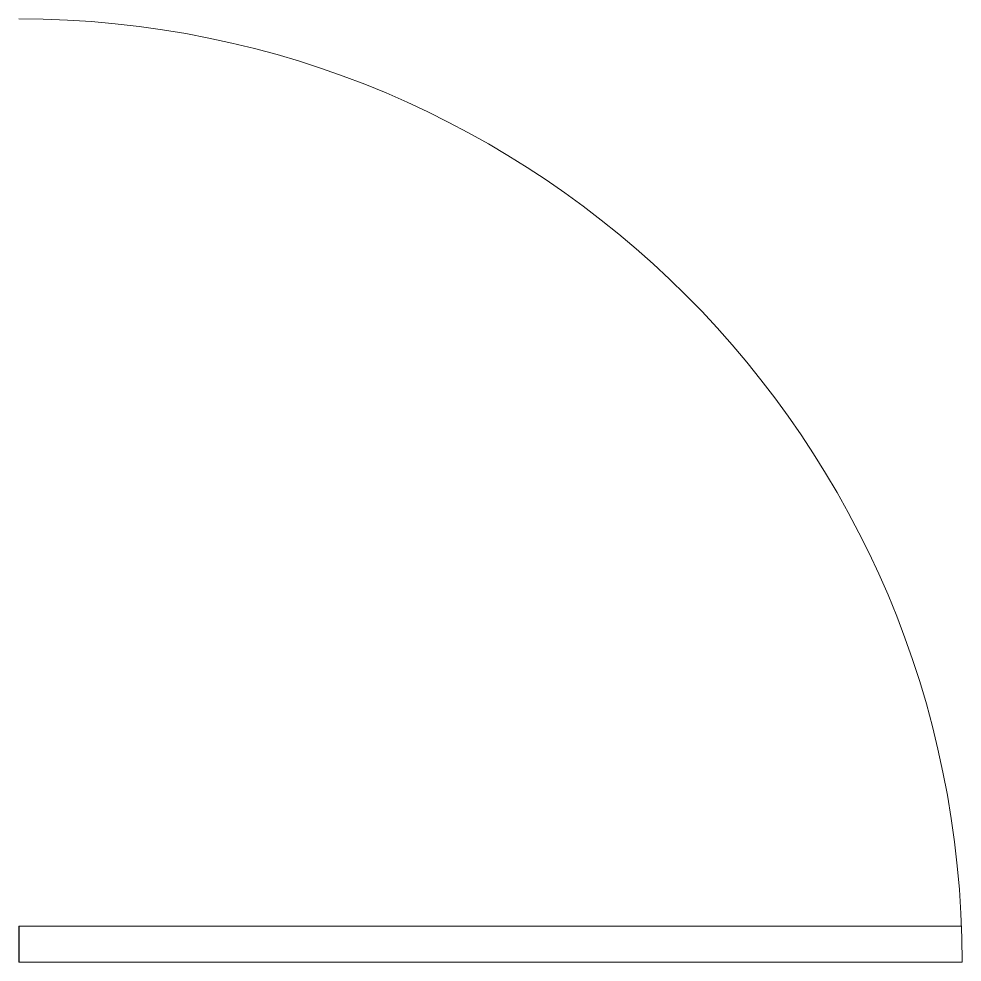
# Model space of a CAD drawing. Header units: inches. Extents: x 210.8 to 246.8, y -470.4 to -434.4.
import ezdxf

# ---------------------------------------------------------------- set-up
doc = ezdxf.new("R2010")
doc.units = ezdxf.units.IN
doc.header["$MEASUREMENT"] = 0
doc.layers.get('Defpoints').update_dxf_attribs({"color": 6, "lineweight": 9})

msp = doc.modelspace()

# ---------------------------------------------------------------- linework, layer by layer
at = {"layer": 'Defpoints'}
for p, q in [((246.823, -469.002), (210.849, -469.002)), ((246.849, -470.377), (210.849, -470.377))]:
    msp.add_line(p, q, dxfattribs=at)
at = {"layer": 'Defpoints', "lineweight": 30}
msp.add_line((210.849, -469.002), (210.849, -470.377), dxfattribs=at)
at = {"layer": 'Defpoints'}
msp.add_arc((210.849, -470.377), 36, 0, 90, dxfattribs=at)

doc.saveas('drawing.dxf')
